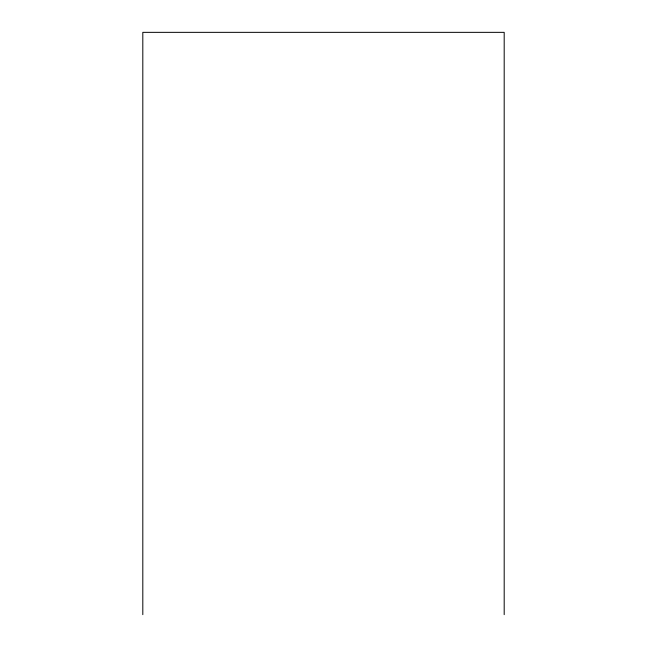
<?xml version="1.0" encoding="UTF-8"?>
<svg xmlns="http://www.w3.org/2000/svg" width="647" height="647" viewBox="0 0 647 647"><rect width="100%" height="100%" fill="white"/><g stroke="black" fill="none" stroke-linecap="round" stroke-linejoin="round"><path stroke-width="0.97" d="M504.191 614.65L504.191 32.35L142.809 32.35L142.809 614.65"/></g></svg>
